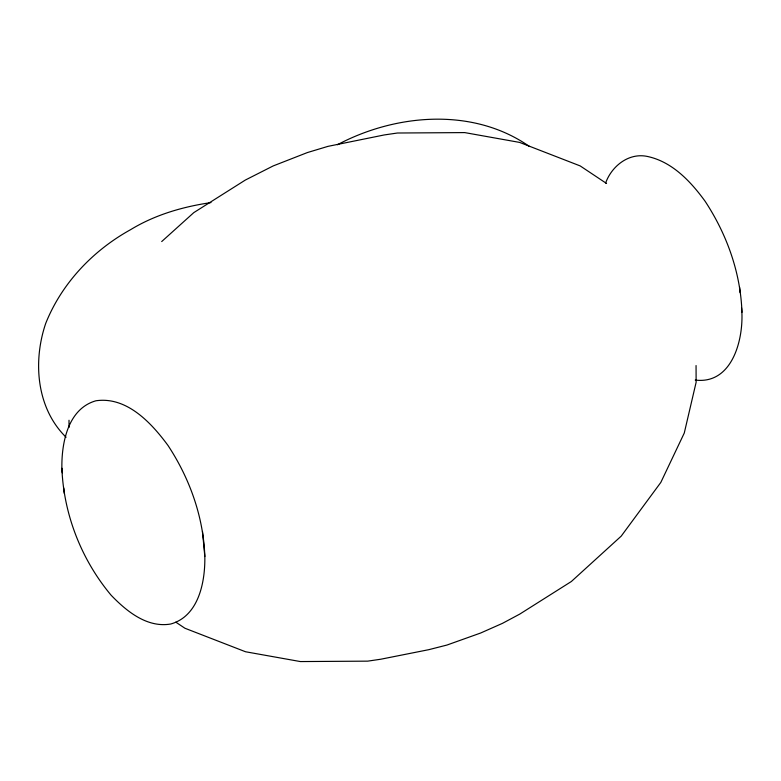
<?xml version="1.0" encoding="UTF-8"?>
<svg xmlns="http://www.w3.org/2000/svg" width="781" height="781" viewBox="0 0 781 781"><rect width="100%" height="100%" fill="white"/><g stroke="black" fill="none" stroke-linecap="round" stroke-linejoin="round"><path stroke-width="1.17" d="M61.884 468.258C61.465 443.139 67.82 408.727 95.956 400.77C126.844 396.309 151.475 423.019 168.003 445.473C189.715 478.46 203.48 516.885 204.827 556.521C205.257 581.64 198.891 616.063 170.766 624.009C147.062 628.109 126.493 611.181 111.136 595.239C81.488 559.811 63.671 514.484 61.884 468.258L62.285 472.817M741.55 307.773C744.42 336.426 733.486 384.779 695.227 380.074M605.626 183.008C611.611 166.363 628.393 152.705 646.834 156.337C671.924 161.394 690.687 181.397 705.126 201.283C726.808 234.271 740.661 272.686 741.95 312.332M161.696 241.563L193.776 212.637L245.341 180.05L273.204 165.923L307.372 152.568L327.952 146.369L384.311 134.937L397.431 133.014L464.724 132.594L519.58 142.406L580.176 165.914L606.564 183.486M337.392 144.758C396.055 113.616 473.364 107.163 529.518 146.535M210.997 202.572L208.771 202.933C181.475 207.111 154.374 215.175 130.671 229.624C93.046 250.398 61.748 283.23 45.728 323.363C32.782 361.3 36.336 408.121 66.082 437.243M175.803 622.164L184.931 628.246L245.527 651.754L300.382 661.566L367.675 661.146L380.796 659.223L428.759 649.685L446.937 645.057L480.647 633.02L502.437 623.365L519.765 614.1L571.331 581.523L621.207 536.137L660.824 482.414L684.273 433.035L696.125 382.28L696.056 365.547M204.827 556.521L202.484 531.441M739.607 287.252L740.076 292.621M63.759 487.969L64.237 493.338M69.011 420.246L69.04 427.412"/></g></svg>
